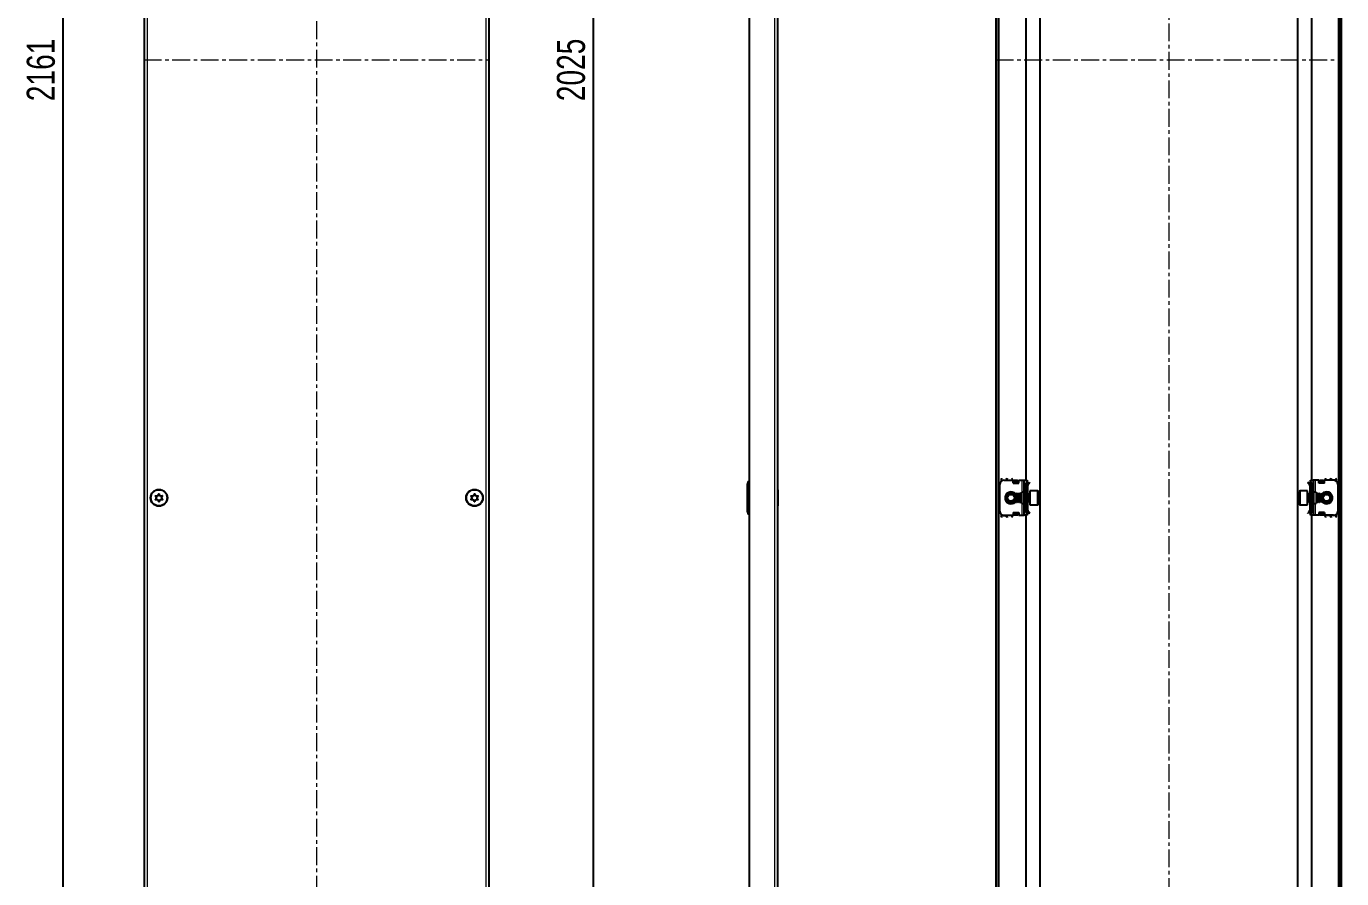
# Model space of a CAD drawing. Header units: millimetres. Extents: x 254 to 1192, y -979 to 1409.
# Drawn here: x 254 to 1192, y -371 to 237 of the extents above; entities that cross this region are included whole.
import ezdxf

# ---------------------------------------------------------------- set-up
doc = ezdxf.new("R2010")
doc.units = ezdxf.units.MM
doc.linetypes.add('CENTERX2', pattern=[20.32, 12.7, -2.54, 2.54, -2.54])
doc.layers.add('FORMAT', color=7, linetype='Continuous')
doc.styles.add('SLDTEXTSTYLE0', font='TXT', dxfattribs={"width": 0.75})
doc.dimstyles.new('SLDDIMSTYLE0', dxfattribs={"dimtxt": 20, "dimasz": 10, "dimexe": 0, "dimexo": 0.0625, "dimgap": 5, "dimtad": 2, "dimdec": 1, "dimrnd": 1e-09, "dimzin": 12, "dimdsep": 46, "dimtxsty": 'SLDTEXTSTYLE0', "dimsah": 1, "dimcen": 0.09, "dimadec": 0, "dimazin": 3, "dimtfac": 1, "dimtofl": 0, "dimtmove": 0, "dimatfit": 3, "dimfxl": 0, "dimfrac": 2, "dimtolj": 1, "dimtzin": 12, "dimarcsym": 0})

# ---------------------------------------------------------------- blocks, each defined once
blk = doc.blocks.new('_D_1')
at = {"layer": 'FORMAT'}
for p, q in [((340.17, 1294.05), (279.48, 1294.05)), ((280.48, 1294.05), (280.48, -866.95)), ((340.17, -866.95), (279.48, -866.95))]:
    blk.add_line(p, q, dxfattribs=at)
for points in [[(280.48, 1294.05), (278.94, 1284.05), (282.02, 1284.05)], [(280.48, -866.95), (282.02, -856.95), (278.94, -856.95)]]:
    blk.add_solid(points, dxfattribs=at)
at = {"layer": 'FORMAT', "insert": (254.7, 183.99), "char_height": 20, "attachment_point": 1, "rotation": 90, "style": 'SLDTEXTSTYLE0'}
blk.add_mtext('2161', dxfattribs=at)
blk = doc.blocks.new('_D_2')
at = {"layer": 'FORMAT'}
for p, q in [((573.99, 1226.05), (659.49, 1226.05)), ((658.49, 1226.05), (658.49, -798.95)), ((573.99, -798.95), (659.49, -798.95))]:
    blk.add_line(p, q, dxfattribs=at)
for points in [[(658.49, 1226.05), (656.95, 1216.05), (660.02, 1216.05)], [(658.49, -798.95), (660.02, -788.95), (656.95, -788.95)]]:
    blk.add_solid(points, dxfattribs=at)
at = {"layer": 'FORMAT', "insert": (632.7, 183.99), "char_height": 20, "attachment_point": 1, "rotation": 90, "style": 'SLDTEXTSTYLE0'}
blk.add_mtext('2025', dxfattribs=at)

msp = doc.modelspace()

# ---------------------------------------------------------------- linework, layer by layer
at = {"color": 7, "linetype": 'Continuous', "lineweight": 25}
for p, q in [((338.48, 1294.05), (338.48, -866.95)), ((584.48, -866.95), (584.48, 1294.05)), ((769.88, 1294.05), (769.88, -866.95)), ((789.88, 1291.95), (789.88, -864.85)), ((945.93, -866.95), (945.93, 1294.05)), ((947.43, -866.95), (947.43, 1294.05)), ((1190.43, 1294.05), (1190.43, -866.95)), ((1191.93, 1294.05), (1191.93, -866.95)), ((976.93, 1263.05), (976.93, -835.95)), ((1160.93, -835.95), (1160.93, 1263.05)), ((966.93, 513.55), (966.93, -86.45)), ((1170.93, -86.45), (1170.93, 513.55)), ((768.38, -89.45), (768.38, -108.45)), ((790.13, -93.17), (789.88, -93.17)), ((790.13, -93.17), (790.13, -104.74)), ((948.43, -108.45), (948.43, -89.45)), ((949.43, -86.2), (949.43, -87.22)), ((951.43, -86.45), (957.93, -86.45)), ((957.43, -86.2), (957.43, -86.45)), ((957.93, -88.45), (957.93, -86.45)), ((958.13, -86.57), (957.93, -86.57)), ((957.93, -88.45), (961.93, -88.45)), ((958.13, -88.45), (958.13, -86.57)), ((958.18, -86.83), (958.68, -86.48)), ((958.68, -86.83), (958.18, -87.18)), ((958.18, -87.18), (958.18, -86.83)), ((958.18, -88.1), (958.18, -87.18)), ((958.18, -88.45), (958.18, -88.1)), ((958.68, -86.48), (958.68, -86.83)), ((958.68, -86.48), (961.18, -86.48)), ((958.68, -86.83), (961.18, -86.83)), ((961.18, -86.83), (961.18, -86.48)), ((961.18, -86.48), (961.68, -86.83)), ((961.68, -87.18), (961.18, -86.83)), ((961.68, -86.83), (961.68, -87.18)), ((961.68, -87.18), (961.68, -88.1)), ((961.68, -88.1), (961.68, -88.45)), ((961.93, -88.45), (961.93, -86.45)), ((961.93, -86.45), (964.43, -86.45)), ((964.43, -86.45), (965.93, -86.45)), ((965.93, -86.45), (967.93, -86.45)), ((965.93, -89.45), (965.93, -86.45)), ((965.93, -108.45), (965.93, -89.45)), ((966.93, -108.45), (966.93, -89.45)), ((967.93, -86.45), (967.93, -87.22)), ((967.93, -87.22), (967.93, -110.69)), ((967.93, -87.54), (968.14, -87.74)), ((968.43, -90.2), (967.93, -90.2)), ((967.93, -93.7), (967.93, -90.2)), ((968.43, -93.7), (967.93, -93.7)), ((968.43, -88.45), (968.43, -88.91)), ((968.43, -93.7), (968.43, -90.2)), ((968.43, -95.95), (968.43, -93.7)), ((968.52, -88.79), (969.49, -87.81)), ((968.87, -89.14), (968.52, -88.79)), ((968.87, -89.14), (969.84, -88.17)), ((969.49, -87.81), (969.84, -88.17)), ((1168.37, -87.81), (1168.02, -88.17)), ((1168.99, -89.14), (1168.02, -88.17)), ((1169.34, -88.79), (1168.37, -87.81)), ((1168.99, -89.14), (1169.34, -88.79)), ((1169.43, -88.45), (1169.43, -88.85)), ((1169.43, -90.2), (1169.93, -90.2)), ((1169.43, -90.2), (1169.43, -93.7)), ((1169.93, -93.7), (1169.43, -93.7)), ((1169.43, -93.7), (1169.43, -95.95)), ((1169.72, -87.74), (1169.93, -87.54)), ((1169.93, -86.45), (1171.93, -86.45)), ((1169.93, -87.22), (1169.93, -86.45)), ((1169.93, -110.69), (1169.93, -87.22)), ((1169.93, -90.2), (1169.93, -93.7)), ((1170.93, -89.45), (1170.93, -108.45)), ((1171.93, -86.45), (1171.93, -89.45)), ((1173.43, -86.45), (1171.93, -86.45)), ((1171.93, -89.45), (1171.93, -108.45)), ((1175.93, -86.45), (1173.43, -86.45)), ((1175.93, -88.45), (1175.93, -86.45)), ((1179.93, -88.45), (1175.93, -88.45)), ((1176.18, -86.83), (1176.68, -86.48)), ((1176.68, -86.83), (1176.18, -87.18)), ((1176.18, -87.18), (1176.18, -86.83)), ((1176.18, -88.1), (1176.18, -87.18)), ((1176.18, -88.45), (1176.18, -88.1)), ((1176.68, -86.48), (1176.68, -86.83)), ((1176.68, -86.48), (1179.18, -86.48)), ((1176.68, -86.83), (1179.18, -86.83)), ((1179.18, -86.83), (1179.18, -86.48)), ((1179.18, -86.48), (1179.68, -86.83)), ((1179.68, -87.18), (1179.18, -86.83)), ((1179.68, -86.83), (1179.68, -87.18)), ((1179.68, -87.18), (1179.68, -88.1)), ((1179.68, -88.1), (1179.68, -88.45)), ((1179.73, -86.57), (1179.73, -88.45)), ((1179.93, -86.57), (1179.73, -86.57)), ((1179.93, -88.45), (1179.93, -86.45)), ((1186.43, -86.45), (1179.93, -86.45)), ((1180.43, -86.45), (1180.43, -86.2)), ((1188.43, -87.22), (1188.43, -86.2)), ((1189.43, -89.45), (1189.43, -108.45)), ((960.48, -95.95), (959.93, -96.51)), ((959.93, -96.51), (959.93, -101.4)), ((959.93, -101.4), (960.48, -101.95)), ((960.54, -95.95), (960.48, -95.95)), ((960.48, -95.95), (960.48, -101.95)), ((960.48, -101.95), (960.54, -101.95)), ((960.93, -96.51), (960.54, -95.95)), ((960.54, -95.95), (960.54, -101.48)), ((960.54, -101.95), (960.93, -101.4)), ((960.54, -101.48), (960.54, -101.95)), ((961.32, -95.95), (960.93, -96.51)), ((960.93, -96.51), (960.93, -101.01)), ((960.93, -101.01), (960.93, -101.4)), ((960.93, -101.4), (961.32, -101.95)), ((961.54, -95.95), (961.32, -95.95)), ((961.32, -95.95), (961.32, -101.48)), ((961.32, -101.48), (961.32, -101.95)), ((961.32, -101.95), (961.54, -101.95)), ((961.93, -96.51), (961.54, -95.95)), ((961.54, -95.95), (961.54, -101.48)), ((961.54, -101.95), (961.93, -101.4)), ((961.54, -101.48), (961.54, -101.95)), ((962.32, -95.95), (961.93, -96.51)), ((961.93, -96.51), (961.93, -101.01)), ((961.93, -101.01), (961.93, -101.4)), ((961.93, -101.4), (962.32, -101.95)), ((962.54, -95.95), (962.32, -95.95)), ((962.32, -95.95), (962.32, -101.48)), ((962.32, -101.48), (962.32, -101.95)), ((962.32, -101.95), (962.54, -101.95)), ((962.93, -96.51), (962.54, -95.95)), ((962.54, -95.95), (962.54, -101.48)), ((962.54, -101.95), (962.93, -101.4)), ((962.54, -101.48), (962.54, -101.95)), ((963.32, -95.95), (962.93, -96.51)), ((962.93, -96.51), (962.93, -101.01)), ((962.93, -101.01), (962.93, -101.4)), ((962.93, -101.4), (963.32, -101.95)), ((963.54, -95.95), (963.32, -95.95)), ((963.32, -95.95), (963.32, -101.48)), ((963.32, -101.48), (963.32, -101.95)), ((963.32, -101.95), (963.54, -101.95)), ((963.93, -96.51), (963.54, -95.95)), ((963.54, -95.95), (963.54, -101.48)), ((963.54, -101.95), (963.93, -101.4)), ((963.54, -101.48), (963.54, -101.95)), ((965.43, -94.95), (963.93, -94.95)), ((963.93, -102.95), (963.93, -94.95)), ((963.93, -102.95), (965.43, -102.95)), ((968.32, -95.95), (967.93, -96.51)), ((967.93, -101.4), (968.32, -101.95)), ((968.54, -95.95), (968.32, -95.95)), ((968.32, -95.95), (968.32, -101.48)), ((968.32, -101.48), (968.32, -101.95)), ((968.32, -101.95), (968.54, -101.95)), ((968.43, -104.2), (968.43, -101.95)), ((968.93, -96.51), (968.54, -95.95)), ((968.54, -95.95), (968.54, -101.48)), ((968.54, -101.95), (968.93, -101.4)), ((968.54, -101.48), (968.54, -101.95)), ((969.32, -95.95), (968.93, -96.51)), ((968.93, -96.51), (968.93, -101.01)), ((968.93, -101.01), (968.93, -101.4)), ((968.93, -101.4), (969.32, -101.95)), ((969.68, -95.95), (969.32, -95.95)), ((969.32, -95.95), (969.32, -101.48)), ((969.32, -101.48), (969.32, -101.95)), ((969.32, -101.95), (969.68, -101.95)), ((975.33, -93.95), (969.93, -93.95)), ((969.93, -93.95), (969.93, -103.95)), ((975.93, -94.55), (975.93, -103.35)), ((1161.93, -96.58), (1161.93, -94.55)), ((1161.93, -103.35), (1161.93, -96.58)), ((1167.93, -93.95), (1162.53, -93.95)), ((1167.93, -96.26), (1167.93, -93.95)), ((1167.93, -103.95), (1167.93, -96.26)), ((1168.54, -95.95), (1168.18, -95.95)), ((1168.18, -101.95), (1168.54, -101.95)), ((1168.93, -96.51), (1168.54, -95.95)), ((1168.54, -101.48), (1168.54, -95.95)), ((1168.54, -101.95), (1168.93, -101.4)), ((1168.54, -101.95), (1168.54, -101.48)), ((1169.32, -95.95), (1168.93, -96.51)), ((1168.93, -101.01), (1168.93, -96.51)), ((1168.93, -101.4), (1168.93, -101.01)), ((1168.93, -101.4), (1169.32, -101.95)), ((1169.54, -95.95), (1169.32, -95.95)), ((1169.32, -101.48), (1169.32, -95.95)), ((1169.32, -101.95), (1169.32, -101.48)), ((1169.32, -101.95), (1169.54, -101.95)), ((1169.43, -101.95), (1169.43, -104.2)), ((1169.93, -96.51), (1169.54, -95.95)), ((1169.54, -101.48), (1169.54, -95.95)), ((1169.54, -101.95), (1169.93, -101.4)), ((1169.54, -101.95), (1169.54, -101.48)), ((1173.93, -94.95), (1172.43, -94.95)), ((1172.43, -102.95), (1173.93, -102.95)), ((1173.93, -94.95), (1173.93, -102.95)), ((1174.32, -95.95), (1173.93, -96.51)), ((1173.93, -101.4), (1174.32, -101.95)), ((1174.54, -95.95), (1174.32, -95.95)), ((1174.32, -101.48), (1174.32, -95.95)), ((1174.32, -101.95), (1174.32, -101.48)), ((1174.32, -101.95), (1174.54, -101.95)), ((1174.93, -96.51), (1174.54, -95.95)), ((1174.54, -101.48), (1174.54, -95.95)), ((1174.54, -101.95), (1174.93, -101.4)), ((1174.54, -101.95), (1174.54, -101.48)), ((1175.32, -95.95), (1174.93, -96.51)), ((1174.93, -101.01), (1174.93, -96.51)), ((1174.93, -101.4), (1174.93, -101.01)), ((1174.93, -101.4), (1175.32, -101.95)), ((1175.54, -95.95), (1175.32, -95.95)), ((1175.32, -101.48), (1175.32, -95.95)), ((1175.32, -101.95), (1175.32, -101.48)), ((1175.32, -101.95), (1175.54, -101.95)), ((1175.93, -96.51), (1175.54, -95.95)), ((1175.54, -101.48), (1175.54, -95.95)), ((1175.54, -101.95), (1175.93, -101.4)), ((1175.54, -101.95), (1175.54, -101.48)), ((1176.32, -95.95), (1175.93, -96.51)), ((1175.93, -101.01), (1175.93, -96.51)), ((1175.93, -101.4), (1175.93, -101.01)), ((1175.93, -101.4), (1176.32, -101.95)), ((1176.54, -95.95), (1176.32, -95.95)), ((1176.32, -101.48), (1176.32, -95.95)), ((1176.32, -101.95), (1176.32, -101.48)), ((1176.32, -101.95), (1176.54, -101.95)), ((1176.93, -96.51), (1176.54, -95.95)), ((1176.54, -101.48), (1176.54, -95.95)), ((1176.54, -101.95), (1176.93, -101.4)), ((1176.54, -101.95), (1176.54, -101.48)), ((1177.32, -95.95), (1176.93, -96.51)), ((1176.93, -101.01), (1176.93, -96.51)), ((1176.93, -101.4), (1176.93, -101.01)), ((1176.93, -101.4), (1177.32, -101.95)), ((1177.38, -95.95), (1177.32, -95.95)), ((1177.32, -101.48), (1177.32, -95.95)), ((1177.32, -101.95), (1177.32, -101.48)), ((1177.32, -101.95), (1177.38, -101.95)), ((1177.93, -96.51), (1177.38, -95.95)), ((1177.38, -97.33), (1177.38, -95.95)), ((1177.38, -101.95), (1177.38, -97.33)), ((1177.38, -101.95), (1177.93, -101.4)), ((1177.93, -97.63), (1177.93, -96.51)), ((1177.93, -101.4), (1177.93, -97.63)), ((789.88, -104.74), (790.13, -104.74)), ((949.43, -110.69), (949.43, -111.7)), ((951.43, -111.45), (957.93, -111.45)), ((957.43, -111.45), (957.43, -111.7)), ((957.93, -109.45), (957.93, -111.45)), ((957.93, -109.45), (961.93, -109.45)), ((957.93, -111.33), (958.13, -111.33)), ((958.13, -111.33), (958.13, -109.45)), ((958.18, -109.8), (958.18, -109.45)), ((958.18, -110.72), (958.18, -109.8)), ((958.18, -110.72), (958.68, -111.07)), ((958.18, -111.07), (958.18, -110.72)), ((958.68, -111.43), (958.18, -111.07)), ((961.18, -111.07), (958.68, -111.07)), ((958.68, -111.07), (958.68, -111.43)), ((961.18, -111.43), (958.68, -111.43)), ((961.18, -111.07), (961.68, -110.72)), ((961.18, -111.43), (961.18, -111.07)), ((961.68, -111.07), (961.18, -111.43)), ((961.68, -109.45), (961.68, -109.8)), ((961.68, -109.8), (961.68, -110.72)), ((961.68, -110.72), (961.68, -111.07)), ((961.93, -109.45), (961.93, -111.45)), ((961.93, -111.45), (964.43, -111.45)), ((964.43, -111.45), (965.93, -111.45)), ((965.93, -111.45), (965.93, -108.45)), ((967.93, -111.45), (965.93, -111.45)), ((966.93, -111.45), (966.93, -786.45)), ((967.93, -107.7), (967.93, -104.2)), ((967.93, -104.2), (968.43, -104.2)), ((968.43, -107.7), (967.93, -107.7)), ((968.14, -110.16), (967.93, -110.37)), ((967.93, -110.69), (967.93, -111.45)), ((968.43, -107.7), (968.43, -104.2)), ((968.43, -109.45), (968.43, -109.06)), ((968.87, -108.76), (968.52, -109.12)), ((968.52, -109.12), (969.49, -110.09)), ((968.87, -108.76), (969.84, -109.74)), ((969.49, -110.09), (969.84, -109.74)), ((969.93, -103.95), (975.33, -103.95)), ((1162.53, -103.95), (1167.93, -103.95)), ((1168.99, -108.76), (1168.02, -109.74)), ((1168.37, -110.09), (1168.02, -109.74)), ((1169.34, -109.12), (1168.37, -110.09)), ((1168.99, -108.76), (1169.34, -109.12)), ((1169.43, -104.2), (1169.93, -104.2)), ((1169.43, -104.2), (1169.43, -107.7)), ((1169.43, -107.7), (1169.93, -107.7)), ((1169.43, -109.45), (1169.43, -108.99)), ((1169.93, -110.37), (1169.72, -110.16)), ((1169.93, -104.2), (1169.93, -107.7)), ((1169.93, -111.45), (1169.93, -110.69)), ((1171.93, -111.45), (1169.93, -111.45)), ((1170.93, -786.45), (1170.93, -111.45)), ((1171.93, -108.45), (1171.93, -111.45)), ((1173.43, -111.45), (1171.93, -111.45)), ((1175.93, -111.45), (1173.43, -111.45)), ((1179.93, -109.45), (1175.93, -109.45)), ((1175.93, -109.45), (1175.93, -111.45)), ((1176.18, -109.8), (1176.18, -109.45)), ((1176.18, -110.72), (1176.18, -109.8)), ((1176.18, -110.72), (1176.68, -111.07)), ((1176.18, -111.07), (1176.18, -110.72)), ((1176.68, -111.43), (1176.18, -111.07)), ((1179.18, -111.07), (1176.68, -111.07)), ((1176.68, -111.07), (1176.68, -111.43)), ((1179.18, -111.43), (1176.68, -111.43)), ((1179.18, -111.07), (1179.68, -110.72)), ((1179.18, -111.43), (1179.18, -111.07)), ((1179.68, -111.07), (1179.18, -111.43)), ((1179.68, -109.45), (1179.68, -109.8)), ((1179.68, -109.8), (1179.68, -110.72)), ((1179.68, -110.72), (1179.68, -111.07)), ((1179.73, -109.45), (1179.73, -111.33)), ((1179.73, -111.33), (1179.93, -111.33)), ((1179.93, -109.45), (1179.93, -111.45)), ((1186.43, -111.45), (1179.93, -111.45)), ((1180.43, -111.7), (1180.43, -111.45)), ((1188.43, -111.7), (1188.43, -110.69))]:
    msp.add_line(p, q, dxfattribs=at)
at = {"color": 8, "linetype": 'Continuous', "lineweight": 18}
for p, q in [((340.58, 1291.95), (340.58, -864.85)), ((582.38, -864.85), (582.38, 1291.95)), ((787.78, 1294.05), (787.78, -866.95)), ((948.03, -864.85), (948.03, 1291.95)), ((1189.83, 1291.95), (1189.83, -864.85)), ((949.43, -86.2), (953.43, -86.2)), ((953.43, -86.2), (957.43, -86.2)), ((961.68, -88.1), (958.18, -88.1)), ((964.43, -94.95), (964.43, -86.45)), ((966.93, -89.45), (965.93, -89.45)), ((967.93, -87.95), (968.14, -87.74)), ((967.93, -88.45), (968.43, -88.45)), ((1169.93, -88.45), (1169.43, -88.45)), ((1169.93, -87.95), (1169.72, -87.74)), ((1171.93, -89.45), (1170.93, -89.45)), ((1173.43, -86.45), (1173.43, -94.95)), ((1179.68, -88.1), (1176.18, -88.1)), ((1180.43, -86.2), (1184.43, -86.2)), ((1188.43, -86.2), (1184.43, -86.2)), ((964.43, -111.45), (964.43, -102.95)), ((965.43, -102.95), (965.43, -94.95)), ((969.68, -97.33), (969.68, -95.95)), ((969.68, -101.95), (969.68, -97.33)), ((975.33, -103.95), (975.33, -93.95)), ((1162.53, -93.95), (1162.53, -96.26)), ((1162.53, -96.26), (1162.53, -103.95)), ((1168.18, -95.95), (1168.18, -101.95)), ((1172.43, -94.95), (1172.43, -102.95)), ((1173.43, -102.95), (1173.43, -111.45)), ((949.43, -111.7), (953.43, -111.7)), ((957.43, -111.7), (953.43, -111.7)), ((958.18, -109.8), (961.68, -109.8)), ((965.93, -108.45), (966.93, -108.45)), ((967.93, -109.45), (968.43, -109.45)), ((967.93, -109.95), (968.14, -110.16)), ((1169.93, -109.45), (1169.43, -109.45)), ((1169.93, -109.95), (1169.72, -110.16)), ((1170.93, -108.45), (1171.93, -108.45)), ((1176.18, -109.8), (1179.68, -109.8)), ((1184.43, -111.7), (1180.43, -111.7)), ((1188.43, -111.7), (1184.43, -111.7))]:
    msp.add_line(p, q, dxfattribs=at)
at = {"color": 7, "linetype": 'Continuous', "lineweight": 25}
for centre, radius in [((348.98, -98.95), 6), ((348.98, -98.95), 5.79), ((573.98, -98.95), 6), ((573.98, -98.95), 5.79), ((348.98, -98.95), 1.85), ((573.98, -98.95), 1.85), ((956.43, -98.95), 3), ((956.43, -98.95), 2.76), ((956.43, -98.95), 2.45), ((1181.43, -98.95), 3), ((1181.43, -98.95), 2.76), ((1181.43, -98.95), 2.45)]:
    msp.add_circle(centre, radius, dxfattribs=at)
for centre, radius, start, end in [((771.38, -89.45), 3, 120, 180), ((951.43, -89.45), 3, 90, 180), ((969.93, -89.45), 3, 131.81031, 180), ((967.43, -88.45), 1, 360, 45), ((1170.43, -88.45), 1, 135, 180), ((1167.93, -89.45), 3, 360, 48.18969), ((1186.43, -89.45), 3, 360, 90), ((956.43, -98.95), 4, 90, 331.04498), ((956.43, -98.95), 4, 28.95502, 90), ((965.43, -94.45), 0.5, 270, 0), ((965.43, -103.45), 0.5, 360, 90), ((969.68, -95.7), 0.25, 270, 0), ((969.68, -102.2), 0.25, 360, 90), ((975.33, -94.55), 0.6, 0, 90), ((1162.53, -94.55), 0.6, 90, 180), ((1168.18, -95.7), 0.25, 180, 270), ((1168.18, -102.2), 0.25, 90, 180), ((1172.43, -94.45), 0.5, 180, 270), ((1172.43, -103.45), 0.5, 90, 180), ((1181.43, -98.95), 4, 270, 151.04498), ((1181.43, -98.95), 4, 208.95502, 270), ((771.38, -108.45), 3, 180, 240), ((951.43, -108.45), 3, 180, 270), ((969.93, -108.45), 3, 180, 228.18969), ((967.43, -109.45), 1, 315, 360), ((975.33, -103.35), 0.6, 270, 360), ((1162.53, -103.35), 0.6, 180, 270), ((1170.43, -109.45), 1, 180, 225), ((1167.93, -108.45), 3, 311.81031, 360), ((1186.43, -108.45), 3, 270, 360)]:
    msp.add_arc(centre, radius, start, end, dxfattribs=at)
at = {"color": 8, "linetype": 'Continuous', "lineweight": 18}
for centre, start, end in [((956.43, -98.95), 35.46217, 270), ((956.43, -98.95), 270, 324.53783), ((1181.43, -98.95), 215.46217, 90), ((1181.43, -98.95), 90, 144.53783)]:
    msp.add_arc(centre, 4.5, start, end, dxfattribs=at)
at = {"color": 7, "linetype": 'Continuous', "lineweight": 25}
for points, knots in [([(949.43, -86.2), (949.53, -85.96), (949.72, -85.47), (949.91, -85.08), (950, -84.88)], [0, 0, 0, 0, 0.502065, 1, 1, 1, 1]), ([(952.86, -84.89), (952.94, -85.05), (953.11, -85.39), (953.3, -85.88), (953.41, -86.16), (953.43, -86.2)], [0, 0, 0, 0, 0.415483, 0.917152, 1, 1, 1, 1]), ([(953.43, -86.2), (953.53, -85.96), (953.72, -85.47), (953.91, -85.08), (954, -84.88)], [0, 0, 0, 0, 0.502065, 1, 1, 1, 1]), ([(956.86, -84.89), (956.94, -85.05), (957.11, -85.39), (957.3, -85.88), (957.41, -86.16), (957.43, -86.2)], [0, 0, 0, 0, 0.415483, 0.917152, 1, 1, 1, 1]), ([(968.52, -88.79), (968.36, -88.98), (968.06, -89.35), (967.94, -89.88), (967.93, -90.16), (967.93, -90.2)], [0, 0, 0, 0, 0.4618628, 0.9237257, 1, 1, 1, 1]), ([(968.87, -89.14), (968.75, -89.29), (968.57, -89.52), (968.45, -89.9), (968.44, -90.1), (968.43, -90.2)], [0, 0, 0, 0, 0.485042, 0.738404, 1, 1, 1, 1]), ([(1169.43, -90.2), (1169.41, -90.01), (1169.38, -89.72), (1169.19, -89.37), (1169.06, -89.22), (1168.99, -89.14)], [0, 0, 0, 0, 0.485042, 0.738404, 1, 1, 1, 1]), ([(1169.93, -90.2), (1169.9, -89.96), (1169.85, -89.48), (1169.57, -89.02), (1169.37, -88.82), (1169.34, -88.79)], [0, 0, 0, 0, 0.461863, 0.923726, 1, 1, 1, 1]), ([(1180.43, -86.2), (1180.53, -85.96), (1180.72, -85.47), (1180.91, -85.08), (1181, -84.88)], [0, 0, 0, 0, 0.502065, 1, 1, 1, 1]), ([(1183.86, -84.89), (1183.94, -85.05), (1184.11, -85.39), (1184.3, -85.88), (1184.41, -86.16), (1184.43, -86.2)], [0, 0, 0, 0, 0.415483, 0.917152, 1, 1, 1, 1]), ([(1184.43, -86.2), (1184.53, -85.96), (1184.72, -85.47), (1184.91, -85.08), (1185, -84.88)], [0, 0, 0, 0, 0.502065, 1, 1, 1, 1]), ([(1187.86, -84.89), (1187.94, -85.05), (1188.11, -85.39), (1188.3, -85.88), (1188.41, -86.16), (1188.43, -86.2)], [0, 0, 0, 0, 0.415483, 0.917152, 1, 1, 1, 1]), ([(351.43, -100.3), (351.44, -100.29), (351.45, -100.26), (351.44, -100.21), (351.38, -100.07), (351.17, -99.75), (350.87, -99.3), (350.83, -98.67), (351.05, -98.2), (351.25, -97.87), (351.37, -97.66), (351.39, -97.57), (351.39, -97.52), (351.37, -97.49), (351.35, -97.47), (351.28, -97.45), (351.02, -97.43), (350.54, -97.49), (349.84, -97.4), (349.38, -96.85), (349.18, -96.42), (349.02, -96.2), (348.96, -96.16), (348.93, -96.15), (348.9, -96.15), (348.87, -96.17), (348.84, -96.2), (348.79, -96.26), (348.68, -96.46), (348.51, -96.8), (348.23, -97.24), (347.68, -97.54), (347.14, -97.53), (346.74, -97.53), (346.6, -97.55), (346.55, -97.58), (346.53, -97.6), (346.52, -97.64), (346.53, -97.7), (346.58, -97.83), (346.8, -98.15), (347.1, -98.6), (347.13, -99.23), (346.92, -99.7), (346.71, -100.04), (346.6, -100.25), (346.57, -100.34), (346.57, -100.38), (346.59, -100.41), (346.61, -100.43), (346.68, -100.46), (346.95, -100.47), (347.42, -100.42), (348.13, -100.51), (348.58, -101.05), (348.79, -101.48), (348.94, -101.7), (349, -101.74), (349.03, -101.75), (349.06, -101.75), (349.09, -101.73), (349.12, -101.7), (349.18, -101.64), (349.29, -101.44), (349.45, -101.1), (349.73, -100.66), (350.29, -100.36), (350.83, -100.37), (351.22, -100.38), (351.37, -100.35), (351.42, -100.33), (351.43, -100.31), (351.43, -100.3)], [0, 0, 0, 0, 0.002009, 0.00442, 0.009365, 0.025528, 0.067705, 0.095786, 0.124646, 0.150342, 0.160519, 0.163394, 0.165697, 0.167245, 0.168874, 0.17077, 0.178606, 0.211994, 0.249994, 0.287995, 0.321383, 0.329219, 0.331115, 0.332744, 0.334292, 0.336217, 0.338535, 0.341318, 0.349662, 0.375358, 0.404217, 0.432298, 0.474475, 0.490639, 0.496669, 0.49844, 0.5, 0.502009, 0.50442, 0.509365, 0.525528, 0.567705, 0.595786, 0.624646, 0.650342, 0.660519, 0.663394, 0.665697, 0.667245, 0.668874, 0.67077, 0.678606, 0.711994, 0.749994, 0.787995, 0.821383, 0.829219, 0.831115, 0.832744, 0.834292, 0.836217, 0.838535, 0.841318, 0.849662, 0.875358, 0.904217, 0.932298, 0.974475, 0.990639, 0.996669, 0.99844, 1, 1, 1, 1]), ([(571.53, -100.3), (571.54, -100.31), (571.55, -100.33), (571.61, -100.35), (571.75, -100.38), (572.14, -100.37), (572.68, -100.36), (573.23, -100.66), (573.51, -101.1), (573.68, -101.45), (573.8, -101.66), (573.86, -101.73), (573.9, -101.75), (573.93, -101.75), (573.96, -101.74), (574.02, -101.7), (574.18, -101.48), (574.38, -101.05), (574.84, -100.51), (575.54, -100.42), (576.02, -100.47), (576.28, -100.46), (576.35, -100.43), (576.37, -100.41), (576.39, -100.38), (576.39, -100.35), (576.38, -100.3), (576.36, -100.22), (576.25, -100.03), (576.05, -99.7), (575.83, -99.23), (575.87, -98.6), (576.17, -98.15), (576.38, -97.82), (576.44, -97.69), (576.45, -97.63), (576.44, -97.6), (576.41, -97.57), (576.36, -97.55), (576.21, -97.52), (575.83, -97.53), (575.29, -97.54), (574.73, -97.24), (574.45, -96.8), (574.28, -96.45), (574.16, -96.24), (574.1, -96.18), (574.06, -96.15), (574.03, -96.15), (574, -96.16), (573.94, -96.2), (573.79, -96.42), (573.58, -96.85), (573.13, -97.4), (572.42, -97.49), (571.95, -97.43), (571.68, -97.45), (571.61, -97.47), (571.59, -97.49), (571.58, -97.52), (571.57, -97.56), (571.58, -97.6), (571.61, -97.68), (571.71, -97.88), (571.92, -98.2), (572.13, -98.67), (572.1, -99.3), (571.8, -99.75), (571.58, -100.08), (571.52, -100.21), (571.52, -100.27), (571.53, -100.29), (571.53, -100.3)], [0, 0, 0, 0, 0.002009, 0.00442, 0.009365, 0.025528, 0.067705, 0.095786, 0.124646, 0.150342, 0.160519, 0.163394, 0.165697, 0.167245, 0.168874, 0.17077, 0.178606, 0.211994, 0.249994, 0.287995, 0.321383, 0.329219, 0.331115, 0.332744, 0.334292, 0.336217, 0.338535, 0.341318, 0.349662, 0.375358, 0.404217, 0.432298, 0.474475, 0.490639, 0.496669, 0.49844, 0.5, 0.502009, 0.50442, 0.509365, 0.525528, 0.567705, 0.595786, 0.624646, 0.650342, 0.660519, 0.663394, 0.665697, 0.667245, 0.668874, 0.67077, 0.678606, 0.711994, 0.749994, 0.787995, 0.821383, 0.829219, 0.831115, 0.832744, 0.834292, 0.836217, 0.838535, 0.841318, 0.849662, 0.875358, 0.904217, 0.932298, 0.974475, 0.990639, 0.996669, 0.99844, 1, 1, 1, 1]), ([(950, -113.01), (949.92, -112.86), (949.75, -112.51), (949.56, -112.02), (949.45, -111.74), (949.43, -111.7)], [0, 0, 0, 0, 0.415483, 0.917152, 1, 1, 1, 1]), ([(953.43, -111.7), (953.33, -111.95), (953.14, -112.43), (952.95, -112.83), (952.86, -113.02)], [0, 0, 0, 0, 0.502065, 1, 1, 1, 1]), ([(954, -113.01), (953.92, -112.86), (953.75, -112.51), (953.56, -112.02), (953.45, -111.74), (953.43, -111.7)], [0, 0, 0, 0, 0.415483, 0.917152, 1, 1, 1, 1]), ([(957.43, -111.7), (957.33, -111.95), (957.14, -112.43), (956.95, -112.83), (956.86, -113.02)], [0, 0, 0, 0, 0.502065, 1, 1, 1, 1]), ([(967.93, -107.7), (967.96, -107.94), (968.01, -108.43), (968.29, -108.88), (968.49, -109.09), (968.52, -109.12)], [0, 0, 0, 0, 0.461863, 0.923726, 1, 1, 1, 1]), ([(968.43, -107.7), (968.45, -107.89), (968.48, -108.18), (968.67, -108.53), (968.8, -108.68), (968.87, -108.76)], [0, 0, 0, 0, 0.485042, 0.738404, 1, 1, 1, 1]), ([(1168.99, -108.76), (1169.11, -108.61), (1169.29, -108.38), (1169.41, -108), (1169.42, -107.8), (1169.43, -107.7)], [0, 0, 0, 0, 0.485042, 0.738404, 1, 1, 1, 1]), ([(1169.34, -109.12), (1169.5, -108.93), (1169.8, -108.55), (1169.92, -108.02), (1169.93, -107.74), (1169.93, -107.7)], [0, 0, 0, 0, 0.461863, 0.923726, 1, 1, 1, 1]), ([(1181, -113.01), (1180.92, -112.86), (1180.75, -112.51), (1180.56, -112.02), (1180.45, -111.74), (1180.43, -111.7)], [0, 0, 0, 0, 0.415483, 0.917152, 1, 1, 1, 1]), ([(1184.43, -111.7), (1184.33, -111.95), (1184.14, -112.43), (1183.95, -112.83), (1183.86, -113.02)], [0, 0, 0, 0, 0.502065, 1, 1, 1, 1]), ([(1185, -113.01), (1184.92, -112.86), (1184.75, -112.51), (1184.56, -112.02), (1184.45, -111.74), (1184.43, -111.7)], [0, 0, 0, 0, 0.415483, 0.917152, 1, 1, 1, 1]), ([(1188.43, -111.7), (1188.33, -111.95), (1188.14, -112.43), (1187.95, -112.83), (1187.86, -113.02)], [0, 0, 0, 0, 0.502065, 1, 1, 1, 1])]:
    msp.add_open_spline(points, degree=3, knots=knots, dxfattribs=at)
at = {"layer": 'FORMAT', "linetype": 'CENTERX2', "lineweight": 18}
for p, q in [((461.48, -868.95), (461.48, 1296.05)), ((1068.93, 1296.05), (1068.93, -868.95)), ((338.18, 213.55), (584.78, 213.55)), ((945.63, 213.55), (1192.23, 213.55))]:
    msp.add_line(p, q, dxfattribs=at)

# ---------------------------------------------------------------- dimensions: what is measured, and where the dimension line sits
at = {"layer": 'FORMAT'}
for base, p1, p2, picture, middle in [((280.48, -866.95), (340.18, 1294.05), (340.18, -866.95), '_D_1', (280.48, 213.55)), ((658.49, -798.95), (573.98, 1226.05), (573.98, -798.95), '_D_2', (658.49, 213.55))]:
    dim = msp.add_linear_dim(base=base, p1=p1, p2=p2, angle=90, dimstyle='SLDDIMSTYLE0', dxfattribs=at)
    dim.commit()
    dim.dimension.update_dxf_attribs({"geometry": picture, "text_midpoint": middle, "dimtype": 160})

doc.saveas('drawing.dxf')
